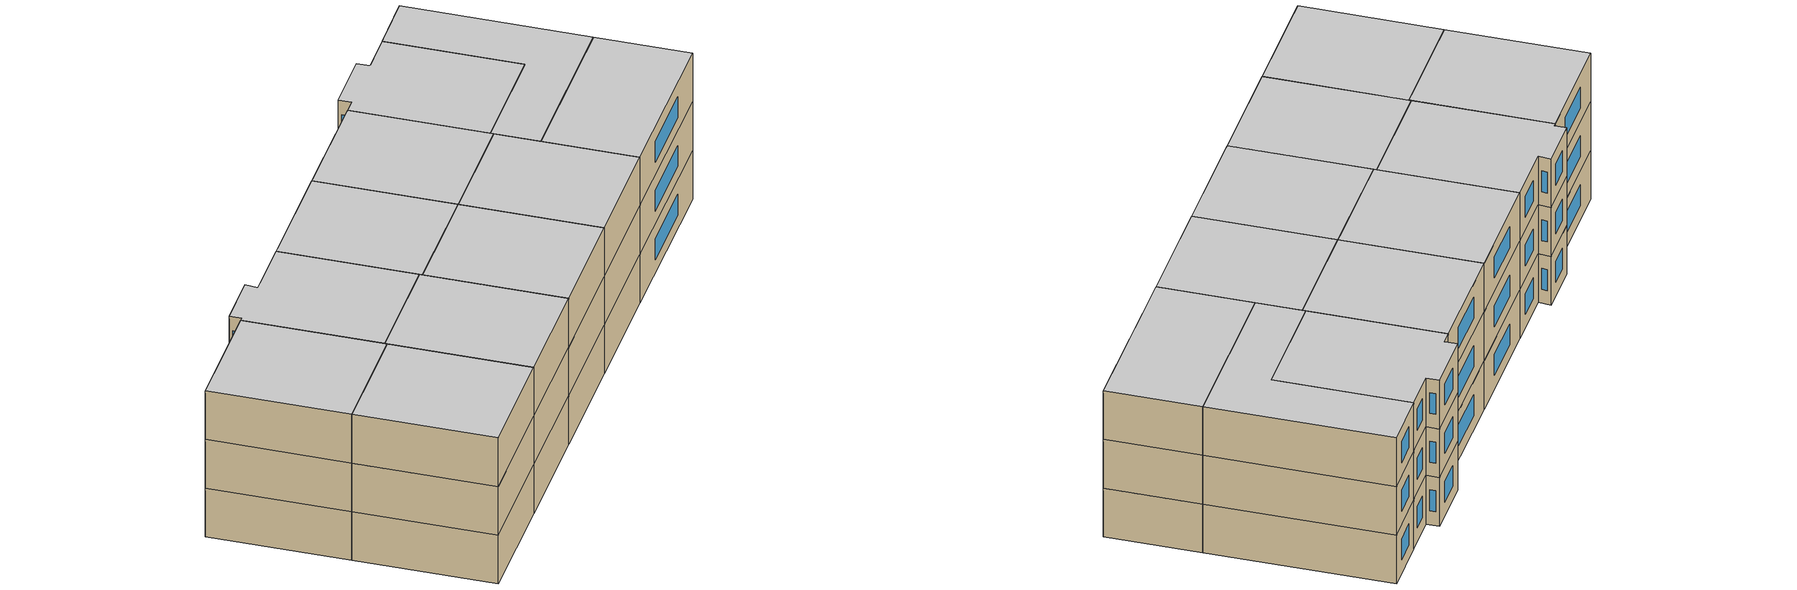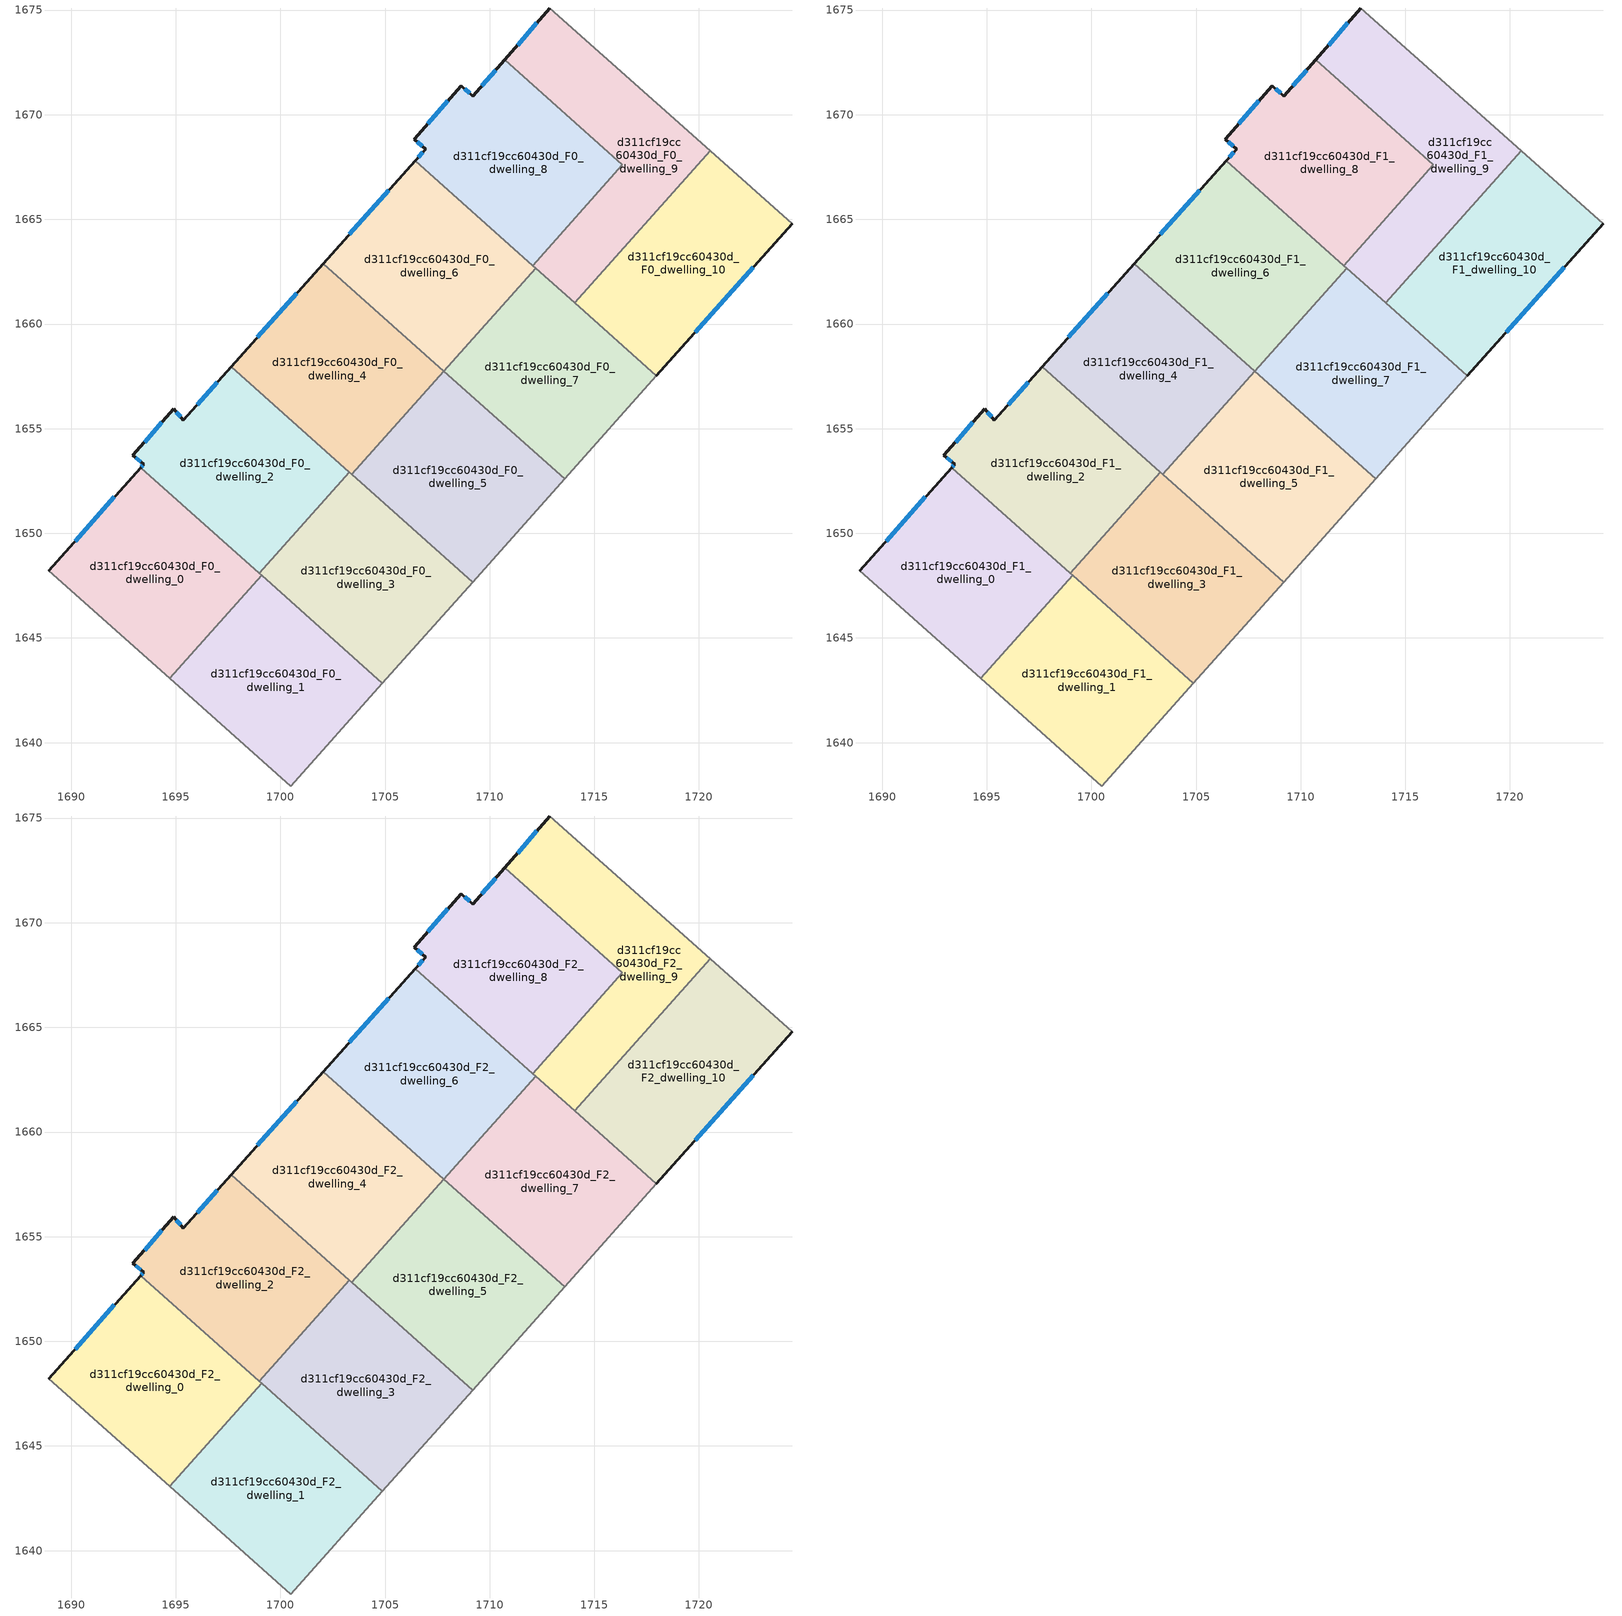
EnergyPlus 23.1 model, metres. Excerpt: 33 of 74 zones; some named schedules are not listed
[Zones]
d311cf19cc60430d_F0_dwelling_0
 floor ground (EU_floor_Construction): 1699.1,1647.99 1694.72,1643.07 1688.94,1648.22 1693.32,1653.14 z0
 wall outside (EU_wall_Construction): 1693.32,1653.14 1688.94,1648.22 z0:3
 wall to d311cf19cc60430d_F0_dwelling_1 (EU_wall_Construction): 1694.72,1643.07 1699.1,1647.99 z0:3
 wall adiabatic (EU_wall_Construction): 1688.94,1648.22 1694.72,1643.07 z0:3
 wall to d311cf19cc60430d_F0_dwelling_2 (EU_wall_Construction): 1698.99,1648.09 1693.32,1653.14 z0:3
 wall to d311cf19cc60430d_F0_dwelling_3 (EU_wall_Construction): 1699.1,1647.99 1698.99,1648.09 z0:3
 window (EU_Window_Construction): 1692.07,1651.74 1690.19,1649.62 z0.86:2.14
d311cf19cc60430d_F0_dwelling_1
 floor ground (EU_floor_Construction): 1704.88,1642.84 1700.49,1637.93 1694.72,1643.07 1699.1,1647.99 z0
 wall adiabatic (EU_wall_Construction): 1694.72,1643.07 1700.49,1637.93 1704.88,1642.84 z0:3
 wall to d311cf19cc60430d_F0_dwelling_3 (EU_wall_Construction): 1704.88,1642.84 1699.1,1647.99 z0:3
d311cf19cc60430d_F0_dwelling_10
 floor ground (EU_floor_Construction): 1724.45,1664.79 1717.97,1657.52 1714.06,1661.01 1720.54,1668.28 z0
 wall outside (EU_wall_Construction): 1717.97,1657.52 1724.45,1664.79 z0:3
 wall to d311cf19cc60430d_F0_dwelling_9 (EU_wall_Construction): 1720.54,1668.28 1714.06,1661.01 z0:3
 wall adiabatic (EU_wall_Construction): 1724.45,1664.79 1720.54,1668.28 z0:3
 wall to d311cf19cc60430d_F0_dwelling_7 (EU_wall_Construction): 1714.06,1661.01 1717.97,1657.52 z0:3
 window (EU_Window_Construction): 1719.82,1659.6 1722.6,1662.71 z0.86:2.14
d311cf19cc60430d_F0_dwelling_2
 floor ground (EU_floor_Construction): 1703.29,1652.92 1698.99,1648.09 1693.32,1653.14 1693.46,1653.3 1692.95,1653.73 1694.9,1655.94 1695.37,1655.41 1697.64,1657.96 z0
 wall outside (EU_wall_Construction): 1697.64,1657.96 1695.37,1655.41 1694.9,1655.94 1692.95,1653.73 1693.46,1653.3 1693.32,1653.14 z0:3
 wall to d311cf19cc60430d_F0_dwelling_3 (EU_wall_Construction): 1698.99,1648.09 1703.29,1652.92 z0:3
 wall to d311cf19cc60430d_F0_dwelling_4 (EU_wall_Construction): 1703.29,1652.92 1697.64,1657.96 z0:3
 window (EU_Window_Construction): 1693.1,1653.61 1693.32,1653.42 / 1694.34,1655.31 1693.51,1654.36 / 1695.23,1655.56 1695.03,1655.79 / 1696.99,1657.23 1696.02,1656.14 / 1693.42,1653.26 1693.36,1653.19 z0.86:2.14
d311cf19cc60430d_F0_dwelling_3
 floor ground (EU_floor_Construction): 1709.18,1647.67 1704.88,1642.84 1698.99,1648.09 1703.29,1652.92 z0
 wall adiabatic (EU_wall_Construction): 1704.88,1642.84 1709.18,1647.67 z0:3
 wall to d311cf19cc60430d_F0_dwelling_5 (EU_wall_Construction): 1709.18,1647.67 1703.41,1652.81 z0:3
 wall to d311cf19cc60430d_F0_dwelling_4 (EU_wall_Construction): 1703.41,1652.81 1703.29,1652.92 z0:3
d311cf19cc60430d_F0_dwelling_4
 floor ground (EU_floor_Construction): 1707.8,1657.74 1703.41,1652.81 1697.64,1657.96 1702.04,1662.88 z0
 wall outside (EU_wall_Construction): 1702.04,1662.88 1697.64,1657.96 z0:3
 wall to d311cf19cc60430d_F0_dwelling_5 (EU_wall_Construction): 1703.41,1652.81 1707.8,1657.74 z0:3
 wall to d311cf19cc60430d_F0_dwelling_6 (EU_wall_Construction): 1707.8,1657.74 1702.04,1662.88 z0:3
 window (EU_Window_Construction): 1700.78,1661.47 1698.9,1659.36 z0.86:2.14
d311cf19cc60430d_F0_dwelling_5
 floor ground (EU_floor_Construction): 1713.58,1652.6 1709.18,1647.67 1703.41,1652.81 1707.8,1657.74 z0
 wall adiabatic (EU_wall_Construction): 1709.18,1647.67 1713.58,1652.6 z0:3
 wall to d311cf19cc60430d_F0_dwelling_7 (EU_wall_Construction): 1713.58,1652.6 1707.81,1657.73 z0:3
d311cf19cc60430d_F0_dwelling_6
 floor ground (EU_floor_Construction): 1712.2,1662.66 1707.81,1657.74 1702.04,1662.88 1706.44,1667.8 z0
 wall outside (EU_wall_Construction): 1706.44,1667.8 1702.04,1662.88 z0:3
 wall to d311cf19cc60430d_F0_dwelling_7 (EU_wall_Construction): 1707.81,1657.74 1712.2,1662.66 z0:3
 wall to d311cf19cc60430d_F0_dwelling_8 (EU_wall_Construction): 1712.06,1662.79 1706.44,1667.8 z0:3
 wall to d311cf19cc60430d_F0_dwelling_9 (EU_wall_Construction): 1712.2,1662.66 1712.06,1662.79 z0:3
 window (EU_Window_Construction): 1705.18,1666.39 1703.29,1664.28 z0.86:2.14
d311cf19cc60430d_F0_dwelling_7
 floor ground (EU_floor_Construction): 1717.97,1657.52 1713.58,1652.6 1707.81,1657.74 1712.2,1662.66 z0
 wall adiabatic (EU_wall_Construction): 1713.58,1652.6 1717.97,1657.52 z0:3
 wall to d311cf19cc60430d_F0_dwelling_9 (EU_wall_Construction): 1714.06,1661.01 1712.2,1662.66 z0:3
d311cf19cc60430d_F0_dwelling_8
 floor ground (EU_floor_Construction): 1716.34,1667.6 1712.06,1662.79 1706.44,1667.8 1706.93,1668.36 1706.39,1668.84 1708.65,1671.39 1709.2,1670.89 1710.71,1672.62 z0
 wall outside (EU_wall_Construction): 1710.71,1672.62 1709.2,1670.89 1708.65,1671.39 1706.39,1668.84 1706.93,1668.36 1706.44,1667.8 z0:3
 wall to d311cf19cc60430d_F0_dwelling_9 (EU_wall_Construction): 1712.06,1662.79 1716.34,1667.6 1710.71,1672.62 z0:3
 window (EU_Window_Construction): 1709.04,1671.03 1708.81,1671.25 / 1710.28,1672.13 1709.63,1671.39 / 1706.79,1668.2 1706.58,1667.96 / 1706.55,1668.7 1706.78,1668.49 / 1708,1670.66 1707.04,1669.57 z0.86:2.14
d311cf19cc60430d_F0_dwelling_9
 floor ground (EU_floor_Construction): 1720.54,1668.28 1714.06,1661.01 1712.06,1662.79 1716.34,1667.6 1710.71,1672.62 1712.88,1675.1 z0
 wall outside (EU_wall_Construction): 1712.88,1675.1 1710.71,1672.62 z0:3
 wall adiabatic (EU_wall_Construction): 1720.54,1668.28 1712.88,1675.1 z0:3
 window (EU_Window_Construction): 1712.26,1674.39 1711.33,1673.33 z0.86:2.14
d311cf19cc60430d_F1_dwelling_0
 floor to d311cf19cc60430d_F0_dwelling_0 (EU_floor_Construction): 1699.1,1647.99 1694.72,1643.07 1688.94,1648.22 1693.32,1653.14 z3
 wall outside (EU_wall_Construction): 1693.32,1653.14 1688.94,1648.22 z3:6
 wall to d311cf19cc60430d_F1_dwelling_1 (EU_wall_Construction): 1694.72,1643.07 1699.1,1647.99 z3:6
 wall adiabatic (EU_wall_Construction): 1688.94,1648.22 1694.72,1643.07 z3:6
 wall to d311cf19cc60430d_F1_dwelling_2 (EU_wall_Construction): 1698.99,1648.09 1693.32,1653.14 z3:6
 wall to d311cf19cc60430d_F1_dwelling_3 (EU_wall_Construction): 1699.1,1647.99 1698.99,1648.09 z3:6
 window (EU_Window_Construction): 1692.07,1651.74 1690.19,1649.62 z3.86:5.14
d311cf19cc60430d_F1_dwelling_1
 floor to d311cf19cc60430d_F0_dwelling_1 (EU_floor_Construction): 1704.88,1642.84 1700.49,1637.93 1694.72,1643.07 1699.1,1647.99 z3
 wall adiabatic (EU_wall_Construction): 1694.72,1643.07 1700.49,1637.93 1704.88,1642.84 z3:6
 wall to d311cf19cc60430d_F1_dwelling_3 (EU_wall_Construction): 1704.88,1642.84 1699.1,1647.99 z3:6
d311cf19cc60430d_F1_dwelling_10
 floor to d311cf19cc60430d_F0_dwelling_10 (EU_floor_Construction): 1724.45,1664.79 1717.97,1657.52 1714.06,1661.01 1720.54,1668.28 z3
 wall outside (EU_wall_Construction): 1717.97,1657.52 1724.45,1664.79 z3:6
 wall to d311cf19cc60430d_F1_dwelling_9 (EU_wall_Construction): 1720.54,1668.28 1714.06,1661.01 z3:6
 wall adiabatic (EU_wall_Construction): 1724.45,1664.79 1720.54,1668.28 z3:6
 wall to d311cf19cc60430d_F1_dwelling_7 (EU_wall_Construction): 1714.06,1661.01 1717.97,1657.52 z3:6
 window (EU_Window_Construction): 1719.82,1659.6 1722.6,1662.71 z3.86:5.14
d311cf19cc60430d_F1_dwelling_2
 floor to d311cf19cc60430d_F0_dwelling_2 (EU_floor_Construction): 1703.29,1652.92 1698.99,1648.09 1693.32,1653.14 1693.46,1653.3 1692.95,1653.73 1694.9,1655.94 1695.37,1655.41 1697.64,1657.96 z3
 wall outside (EU_wall_Construction): 1697.64,1657.96 1695.37,1655.41 1694.9,1655.94 1692.95,1653.73 1693.46,1653.3 1693.32,1653.14 z3:6
 wall to d311cf19cc60430d_F1_dwelling_3 (EU_wall_Construction): 1698.99,1648.09 1703.29,1652.92 z3:6
 wall to d311cf19cc60430d_F1_dwelling_4 (EU_wall_Construction): 1703.29,1652.92 1697.64,1657.96 z3:6
 window (EU_Window_Construction): 1693.1,1653.61 1693.32,1653.42 / 1694.34,1655.31 1693.51,1654.36 / 1695.23,1655.56 1695.03,1655.79 / 1696.99,1657.23 1696.02,1656.14 / 1693.42,1653.26 1693.36,1653.19 z3.86:5.14
d311cf19cc60430d_F1_dwelling_3
 floor to d311cf19cc60430d_F0_dwelling_3 (EU_floor_Construction): 1709.18,1647.67 1704.88,1642.84 1698.99,1648.09 1703.29,1652.92 z3
 wall adiabatic (EU_wall_Construction): 1704.88,1642.84 1709.18,1647.67 z3:6
 wall to d311cf19cc60430d_F1_dwelling_5 (EU_wall_Construction): 1709.18,1647.67 1703.41,1652.81 z3:6
 wall to d311cf19cc60430d_F1_dwelling_4 (EU_wall_Construction): 1703.41,1652.81 1703.29,1652.92 z3:6
d311cf19cc60430d_F1_dwelling_4
 floor to d311cf19cc60430d_F0_dwelling_4 (EU_floor_Construction): 1707.8,1657.74 1703.41,1652.81 1697.64,1657.96 1702.04,1662.88 z3
 wall outside (EU_wall_Construction): 1702.04,1662.88 1697.64,1657.96 z3:6
 wall to d311cf19cc60430d_F1_dwelling_5 (EU_wall_Construction): 1703.41,1652.81 1707.8,1657.74 z3:6
 wall to d311cf19cc60430d_F1_dwelling_6 (EU_wall_Construction): 1707.8,1657.74 1702.04,1662.88 z3:6
 window (EU_Window_Construction): 1700.78,1661.47 1698.9,1659.36 z3.86:5.14
d311cf19cc60430d_F1_dwelling_5
 floor to d311cf19cc60430d_F0_dwelling_5 (EU_floor_Construction): 1713.58,1652.6 1709.18,1647.67 1703.41,1652.81 1707.8,1657.74 z3
 wall adiabatic (EU_wall_Construction): 1709.18,1647.67 1713.58,1652.6 z3:6
 wall to d311cf19cc60430d_F1_dwelling_7 (EU_wall_Construction): 1713.58,1652.6 1707.81,1657.73 z3:6
d311cf19cc60430d_F1_dwelling_6
 floor to d311cf19cc60430d_F0_dwelling_6 (EU_floor_Construction): 1712.2,1662.66 1707.81,1657.74 1702.04,1662.88 1706.44,1667.8 z3
 wall outside (EU_wall_Construction): 1706.44,1667.8 1702.04,1662.88 z3:6
 wall to d311cf19cc60430d_F1_dwelling_7 (EU_wall_Construction): 1707.81,1657.74 1712.2,1662.66 z3:6
 wall to d311cf19cc60430d_F1_dwelling_8 (EU_wall_Construction): 1712.06,1662.79 1706.44,1667.8 z3:6
 wall to d311cf19cc60430d_F1_dwelling_9 (EU_wall_Construction): 1712.2,1662.66 1712.06,1662.79 z3:6
 window (EU_Window_Construction): 1705.18,1666.39 1703.29,1664.28 z3.86:5.14
d311cf19cc60430d_F1_dwelling_7
 floor to d311cf19cc60430d_F0_dwelling_7 (EU_floor_Construction): 1717.97,1657.52 1713.58,1652.6 1707.81,1657.74 1712.2,1662.66 z3
 wall adiabatic (EU_wall_Construction): 1713.58,1652.6 1717.97,1657.52 z3:6
 wall to d311cf19cc60430d_F1_dwelling_9 (EU_wall_Construction): 1714.06,1661.01 1712.2,1662.66 z3:6
d311cf19cc60430d_F1_dwelling_8
 floor to d311cf19cc60430d_F0_dwelling_8 (EU_floor_Construction): 1716.34,1667.6 1712.06,1662.79 1706.44,1667.8 1706.93,1668.36 1706.39,1668.84 1708.65,1671.39 1709.2,1670.89 1710.71,1672.62 z3
 wall outside (EU_wall_Construction): 1710.71,1672.62 1709.2,1670.89 1708.65,1671.39 1706.39,1668.84 1706.93,1668.36 1706.44,1667.8 z3:6
 wall to d311cf19cc60430d_F1_dwelling_9 (EU_wall_Construction): 1712.06,1662.79 1716.34,1667.6 1710.71,1672.62 z3:6
 window (EU_Window_Construction): 1709.04,1671.03 1708.81,1671.25 / 1710.28,1672.13 1709.63,1671.39 / 1706.79,1668.2 1706.58,1667.96 / 1706.55,1668.7 1706.78,1668.49 / 1708,1670.66 1707.04,1669.57 z3.86:5.14
d311cf19cc60430d_F1_dwelling_9
 floor to d311cf19cc60430d_F0_dwelling_9 (EU_floor_Construction): 1720.54,1668.28 1714.06,1661.01 1712.06,1662.79 1716.34,1667.6 1710.71,1672.62 1712.88,1675.1 z3
 wall outside (EU_wall_Construction): 1712.88,1675.1 1710.71,1672.62 z3:6
 wall adiabatic (EU_wall_Construction): 1720.54,1668.28 1712.88,1675.1 z3:6
 window (EU_Window_Construction): 1712.26,1674.39 1711.33,1673.33 z3.86:5.14
d311cf19cc60430d_F2_dwelling_0
 floor to d311cf19cc60430d_F1_dwelling_0 (EU_floor_Construction): 1699.1,1647.99 1694.72,1643.07 1688.94,1648.22 1693.32,1653.14 z6
 wall outside (EU_wall_Construction): 1693.32,1653.14 1688.94,1648.22 z6:9
 wall to d311cf19cc60430d_F2_dwelling_1 (EU_wall_Construction): 1694.72,1643.07 1699.1,1647.99 z6:9
 wall adiabatic (EU_wall_Construction): 1688.94,1648.22 1694.72,1643.07 z6:9
 wall to d311cf19cc60430d_F2_dwelling_2 (EU_wall_Construction): 1698.99,1648.09 1693.32,1653.14 z6:9
 wall to d311cf19cc60430d_F2_dwelling_3 (EU_wall_Construction): 1699.1,1647.99 1698.99,1648.09 z6:9
 window (EU_Window_Construction): 1692.07,1651.74 1690.19,1649.62 z6.86:8.14
 ceiling to d311cf19cc60430d_F3_dwelling_0 (EU_floor_Construction): 1694.72,1643.07 1699.1,1647.99 1693.32,1653.14 1688.94,1648.22 z9
d311cf19cc60430d_F2_dwelling_1
 floor to d311cf19cc60430d_F1_dwelling_1 (EU_floor_Construction): 1704.88,1642.84 1700.49,1637.93 1694.72,1643.07 1699.1,1647.99 z6
 wall adiabatic (EU_wall_Construction): 1694.72,1643.07 1700.49,1637.93 1704.88,1642.84 z6:9
 wall to d311cf19cc60430d_F2_dwelling_3 (EU_wall_Construction): 1704.88,1642.84 1699.1,1647.99 z6:9
 ceiling to d311cf19cc60430d_F3_dwelling_1 (EU_floor_Construction): 1700.49,1637.93 1704.88,1642.84 1699.1,1647.99 1694.72,1643.07 z9
d311cf19cc60430d_F2_dwelling_10
 floor to d311cf19cc60430d_F1_dwelling_10 (EU_floor_Construction): 1724.45,1664.79 1717.97,1657.52 1714.06,1661.01 1720.54,1668.28 z6
 wall outside (EU_wall_Construction): 1717.97,1657.52 1724.45,1664.79 z6:9
 wall to d311cf19cc60430d_F2_dwelling_9 (EU_wall_Construction): 1720.54,1668.28 1714.06,1661.01 z6:9
 wall adiabatic (EU_wall_Construction): 1724.45,1664.79 1720.54,1668.28 z6:9
 wall to d311cf19cc60430d_F2_dwelling_7 (EU_wall_Construction): 1714.06,1661.01 1717.97,1657.52 z6:9
 window (EU_Window_Construction): 1719.82,1659.6 1722.6,1662.71 z6.86:8.14
 ceiling to d311cf19cc60430d_F3_dwelling_10 (EU_floor_Construction): 1717.97,1657.52 1724.45,1664.79 1720.54,1668.28 1714.06,1661.01 z9
d311cf19cc60430d_F2_dwelling_2
 floor to d311cf19cc60430d_F1_dwelling_2 (EU_floor_Construction): 1703.29,1652.92 1698.99,1648.09 1693.32,1653.14 1693.46,1653.3 1692.95,1653.73 1694.9,1655.94 1695.37,1655.41 1697.64,1657.96 z6
 wall outside (EU_wall_Construction): 1697.64,1657.96 1695.37,1655.41 1694.9,1655.94 1692.95,1653.73 1693.46,1653.3 1693.32,1653.14 z6:9
 wall to d311cf19cc60430d_F2_dwelling_3 (EU_wall_Construction): 1698.99,1648.09 1703.29,1652.92 z6:9
 wall to d311cf19cc60430d_F2_dwelling_4 (EU_wall_Construction): 1703.29,1652.92 1697.64,1657.96 z6:9
 window (EU_Window_Construction): 1693.1,1653.61 1693.32,1653.42 / 1694.34,1655.31 1693.51,1654.36 / 1695.23,1655.56 1695.03,1655.79 / 1696.99,1657.23 1696.02,1656.14 / 1693.42,1653.26 1693.36,1653.19 z6.86:8.14
 ceiling to d311cf19cc60430d_F3_dwelling_2 (EU_floor_Construction): 1698.99,1648.09 1703.29,1652.92 1697.64,1657.96 1695.37,1655.41 1694.9,1655.94 1692.95,1653.73 1693.46,1653.3 1693.32,1653.14 z9
d311cf19cc60430d_F2_dwelling_3
 floor to d311cf19cc60430d_F1_dwelling_3 (EU_floor_Construction): 1709.18,1647.67 1704.88,1642.84 1698.99,1648.09 1703.29,1652.92 z6
 wall adiabatic (EU_wall_Construction): 1704.88,1642.84 1709.18,1647.67 z6:9
 wall to d311cf19cc60430d_F2_dwelling_5 (EU_wall_Construction): 1709.18,1647.67 1703.41,1652.81 z6:9
 wall to d311cf19cc60430d_F2_dwelling_4 (EU_wall_Construction): 1703.41,1652.81 1703.29,1652.92 z6:9
 ceiling to d311cf19cc60430d_F3_dwelling_3 (EU_floor_Construction): 1704.88,1642.84 1709.18,1647.67 1703.29,1652.92 1698.99,1648.09 z9
d311cf19cc60430d_F2_dwelling_4
 floor to d311cf19cc60430d_F1_dwelling_4 (EU_floor_Construction): 1707.8,1657.74 1703.41,1652.81 1697.64,1657.96 1702.04,1662.88 z6
 wall outside (EU_wall_Construction): 1702.04,1662.88 1697.64,1657.96 z6:9
 wall to d311cf19cc60430d_F2_dwelling_5 (EU_wall_Construction): 1703.41,1652.81 1707.8,1657.74 z6:9
 wall to d311cf19cc60430d_F2_dwelling_6 (EU_wall_Construction): 1707.8,1657.74 1702.04,1662.88 z6:9
 window (EU_Window_Construction): 1700.78,1661.47 1698.9,1659.36 z6.86:8.14
 ceiling to d311cf19cc60430d_F3_dwelling_4 (EU_floor_Construction): 1703.41,1652.81 1707.8,1657.74 1702.04,1662.88 1697.64,1657.96 z9
d311cf19cc60430d_F2_dwelling_5
 floor to d311cf19cc60430d_F1_dwelling_5 (EU_floor_Construction): 1713.58,1652.6 1709.18,1647.67 1703.41,1652.81 1707.8,1657.74 z6
 wall adiabatic (EU_wall_Construction): 1709.18,1647.67 1713.58,1652.6 z6:9
 wall to d311cf19cc60430d_F2_dwelling_7 (EU_wall_Construction): 1713.58,1652.6 1707.81,1657.73 z6:9
 ceiling to d311cf19cc60430d_F3_dwelling_5 (EU_floor_Construction): 1709.18,1647.67 1713.58,1652.6 1707.8,1657.74 1703.41,1652.81 z9
d311cf19cc60430d_F2_dwelling_6
 floor to d311cf19cc60430d_F1_dwelling_6 (EU_floor_Construction): 1712.2,1662.66 1707.81,1657.74 1702.04,1662.88 1706.44,1667.8 z6
 wall outside (EU_wall_Construction): 1706.44,1667.8 1702.04,1662.88 z6:9
 wall to d311cf19cc60430d_F2_dwelling_7 (EU_wall_Construction): 1707.81,1657.74 1712.2,1662.66 z6:9
 wall to d311cf19cc60430d_F2_dwelling_8 (EU_wall_Construction): 1712.06,1662.79 1706.44,1667.8 z6:9
 wall to d311cf19cc60430d_F2_dwelling_9 (EU_wall_Construction): 1712.2,1662.66 1712.06,1662.79 z6:9
 window (EU_Window_Construction): 1705.18,1666.39 1703.29,1664.28 z6.86:8.14
 ceiling to d311cf19cc60430d_F3_dwelling_6 (EU_floor_Construction): 1707.81,1657.74 1712.2,1662.66 1706.44,1667.8 1702.04,1662.88 z9
d311cf19cc60430d_F2_dwelling_7
 floor to d311cf19cc60430d_F1_dwelling_7 (EU_floor_Construction): 1717.97,1657.52 1713.58,1652.6 1707.81,1657.74 1712.2,1662.66 z6
 wall adiabatic (EU_wall_Construction): 1713.58,1652.6 1717.97,1657.52 z6:9
 wall to d311cf19cc60430d_F2_dwelling_9 (EU_wall_Construction): 1714.06,1661.01 1712.2,1662.66 z6:9
 ceiling to d311cf19cc60430d_F3_dwelling_7 (EU_floor_Construction): 1713.58,1652.6 1717.97,1657.52 1712.2,1662.66 1707.81,1657.74 z9
d311cf19cc60430d_F2_dwelling_8
 floor to d311cf19cc60430d_F1_dwelling_8 (EU_floor_Construction): 1716.34,1667.6 1712.06,1662.79 1706.44,1667.8 1706.93,1668.36 1706.39,1668.84 1708.65,1671.39 1709.2,1670.89 1710.71,1672.62 z6
 wall outside (EU_wall_Construction): 1710.71,1672.62 1709.2,1670.89 1708.65,1671.39 1706.39,1668.84 1706.93,1668.36 1706.44,1667.8 z6:9
 wall to d311cf19cc60430d_F2_dwelling_9 (EU_wall_Construction): 1712.06,1662.79 1716.34,1667.6 1710.71,1672.62 z6:9
 window (EU_Window_Construction): 1709.04,1671.03 1708.81,1671.25 / 1710.28,1672.13 1709.63,1671.39 / 1706.79,1668.2 1706.58,1667.96 / 1706.55,1668.7 1706.78,1668.49 / 1708,1670.66 1707.04,1669.57 z6.86:8.14
 ceiling to d311cf19cc60430d_F3_dwelling_8 (EU_floor_Construction): 1712.06,1662.79 1716.34,1667.6 1710.71,1672.62 1709.2,1670.89 1708.65,1671.39 1706.39,1668.84 1706.93,1668.36 1706.44,1667.8 z9
d311cf19cc60430d_F2_dwelling_9
 floor to d311cf19cc60430d_F1_dwelling_9 (EU_floor_Construction): 1720.54,1668.28 1714.06,1661.01 1712.06,1662.79 1716.34,1667.6 1710.71,1672.62 1712.88,1675.1 z6
 wall outside (EU_wall_Construction): 1712.88,1675.1 1710.71,1672.62 z6:9
 wall adiabatic (EU_wall_Construction): 1720.54,1668.28 1712.88,1675.1 z6:9
 window (EU_Window_Construction): 1712.26,1674.39 1711.33,1673.33 z6.86:8.14
 ceiling to d311cf19cc60430d_F3_dwelling_9 (EU_floor_Construction): 1714.06,1661.01 1720.54,1668.28 1712.88,1675.1 1710.71,1672.62 1716.34,1667.6 1712.06,1662.79 z9
[Building]
EU S2 Campaign: North Axis=0; Terrain=City; Solar Distribution=FullExterior
[Site:Location]
Helsinki-Vantaa.AP: Latitude=60.317; Longitude=24.963; Time Zone=2; Elevation=54.6
[SizingPeriod:WeatherFileDays]
AnnualSizingPeriod: Begin Month=1; Begin Day of Month=1; End Month=12; End Day of Month=31; Day of Week for Start Day=Monday; Use Weather File Daylight Saving Period=No; Use Weather File Rain and Snow Indicators=No
[MATERIAL]
EU_InternalMass_Material: Roughness=MediumRough; Thickness=0.1; Conductivity=1; Density=1800; Specific Heat=900; Thermal Absorptance=0.9; Solar Absorptance=0.7; Visible Absorptance=0.7
[MATERIAL:NOMASS] Roughness=MediumRough; Thermal Absorptance=0.9; Solar Absorptance=0.7; Visible Absorptance=0.7
Name | Thermal Resistance
EU_wall_NoMass | 1.10183
EU_floor_NoMass | 1.70606
[WINDOWMATERIAL:SIMPLEGLAZINGSYSTEM]
EU_Window_SimpleGlazing: UFactor=3.11035; Solar Heat Gain Coefficient=0.8; Visible Transmittance=0.8
[CONSTRUCTION]
EU_wall_Construction: EU_wall_NoMass
EU_floor_Construction: EU_floor_NoMass
EU_Window_Construction: EU_Window_SimpleGlazing
EU_InternalMass_Construction: EU_InternalMass_Material
[ZONE] Type=1; Multiplier=1; Ceiling Height=autocalculate; Floor Area=autocalculate; Part of Total Floor Area=Yes
Name | Volume
d311cf19cc60430d_F0_dwelling_0; d311cf19cc60430d_F1_dwelling_0; d311cf19cc60430d_F2_dwelling_0 | 153.001
d311cf19cc60430d_F0_dwelling_1; d311cf19cc60430d_F1_dwelling_1; d311cf19cc60430d_F2_dwelling_1 | 152.99
d311cf19cc60430d_F0_dwelling_10; d311cf19cc60430d_F1_dwelling_10; d311cf19cc60430d_F2_dwelling_10 | 152.991
d311cf19cc60430d_F0_dwelling_2; d311cf19cc60430d_F1_dwelling_2; d311cf19cc60430d_F2_dwelling_2 | 152.98
d311cf19cc60430d_F0_dwelling_3; d311cf19cc60430d_F1_dwelling_3; d311cf19cc60430d_F2_dwelling_3 | 152.971
d311cf19cc60430d_F0_dwelling_4; d311cf19cc60430d_F1_dwelling_4; d311cf19cc60430d_F2_dwelling_4 | 153.005
d311cf19cc60430d_F0_dwelling_5; d311cf19cc60430d_F1_dwelling_5; d311cf19cc60430d_F2_dwelling_5 | 153.008
d311cf19cc60430d_F0_dwelling_6; d311cf19cc60430d_F1_dwelling_6; d311cf19cc60430d_F2_dwelling_6 | 152.996
d311cf19cc60430d_F0_dwelling_7; d311cf19cc60430d_F1_dwelling_7; d311cf19cc60430d_F2_dwelling_7 | 152.987
d311cf19cc60430d_F0_dwelling_8; d311cf19cc60430d_F1_dwelling_8; d311cf19cc60430d_F2_dwelling_8 | 152.992
d311cf19cc60430d_F0_dwelling_9; d311cf19cc60430d_F1_dwelling_9; d311cf19cc60430d_F2_dwelling_9 | 152.982
[INTERNALMASS] Construction=EU_InternalMass_Construction
Name | Zone or ZoneList | Surface Area
d311cf19cc60430d_F0_dwelling_0_EU_InternalMass | d311cf19cc60430d_F0_dwelling_0 | 51.0012
d311cf19cc60430d_F0_dwelling_1_EU_InternalMass | d311cf19cc60430d_F0_dwelling_1 | 50.9967
d311cf19cc60430d_F0_dwelling_2_EU_InternalMass | d311cf19cc60430d_F0_dwelling_2 | 50.9937
d311cf19cc60430d_F0_dwelling_3_EU_InternalMass | d311cf19cc60430d_F0_dwelling_3 | 50.9896
d311cf19cc60430d_F0_dwelling_4_EU_InternalMass | d311cf19cc60430d_F0_dwelling_4 | 51.0008
d311cf19cc60430d_F0_dwelling_5_EU_InternalMass | d311cf19cc60430d_F0_dwelling_5 | 51.0018
d311cf19cc60430d_F0_dwelling_6_EU_InternalMass | d311cf19cc60430d_F0_dwelling_6 | 50.9993
d311cf19cc60430d_F0_dwelling_7_EU_InternalMass | d311cf19cc60430d_F0_dwelling_7 | 50.9965
d311cf19cc60430d_F0_dwelling_8_EU_InternalMass | d311cf19cc60430d_F0_dwelling_8 | 50.9973
d311cf19cc60430d_F0_dwelling_9_EU_InternalMass | d311cf19cc60430d_F0_dwelling_9 | 50.9942
d311cf19cc60430d_F0_dwelling_10_EU_InternalMass | d311cf19cc60430d_F0_dwelling_10 | 50.9976
d311cf19cc60430d_F1_dwelling_0_EU_InternalMass | d311cf19cc60430d_F1_dwelling_0 | 51.0012
d311cf19cc60430d_F1_dwelling_1_EU_InternalMass | d311cf19cc60430d_F1_dwelling_1 | 50.9967
d311cf19cc60430d_F1_dwelling_2_EU_InternalMass | d311cf19cc60430d_F1_dwelling_2 | 50.9937
d311cf19cc60430d_F1_dwelling_3_EU_InternalMass | d311cf19cc60430d_F1_dwelling_3 | 50.9896
d311cf19cc60430d_F1_dwelling_4_EU_InternalMass | d311cf19cc60430d_F1_dwelling_4 | 51.0008
d311cf19cc60430d_F1_dwelling_5_EU_InternalMass | d311cf19cc60430d_F1_dwelling_5 | 51.0018
d311cf19cc60430d_F1_dwelling_6_EU_InternalMass | d311cf19cc60430d_F1_dwelling_6 | 50.9993
d311cf19cc60430d_F1_dwelling_7_EU_InternalMass | d311cf19cc60430d_F1_dwelling_7 | 50.9965
d311cf19cc60430d_F1_dwelling_8_EU_InternalMass | d311cf19cc60430d_F1_dwelling_8 | 50.9973
d311cf19cc60430d_F1_dwelling_9_EU_InternalMass | d311cf19cc60430d_F1_dwelling_9 | 50.9942
d311cf19cc60430d_F1_dwelling_10_EU_InternalMass | d311cf19cc60430d_F1_dwelling_10 | 50.9976
d311cf19cc60430d_F2_dwelling_0_EU_InternalMass | d311cf19cc60430d_F2_dwelling_0 | 51.0012
d311cf19cc60430d_F2_dwelling_1_EU_InternalMass | d311cf19cc60430d_F2_dwelling_1 | 50.9967
d311cf19cc60430d_F2_dwelling_2_EU_InternalMass | d311cf19cc60430d_F2_dwelling_2 | 50.9937
d311cf19cc60430d_F2_dwelling_3_EU_InternalMass | d311cf19cc60430d_F2_dwelling_3 | 50.9896
d311cf19cc60430d_F2_dwelling_4_EU_InternalMass | d311cf19cc60430d_F2_dwelling_4 | 51.0008
d311cf19cc60430d_F2_dwelling_5_EU_InternalMass | d311cf19cc60430d_F2_dwelling_5 | 51.0018
d311cf19cc60430d_F2_dwelling_6_EU_InternalMass | d311cf19cc60430d_F2_dwelling_6 | 50.9993
d311cf19cc60430d_F2_dwelling_7_EU_InternalMass | d311cf19cc60430d_F2_dwelling_7 | 50.9965
d311cf19cc60430d_F2_dwelling_8_EU_InternalMass | d311cf19cc60430d_F2_dwelling_8 | 50.9973
d311cf19cc60430d_F2_dwelling_9_EU_InternalMass | d311cf19cc60430d_F2_dwelling_9 | 50.9942
d311cf19cc60430d_F2_dwelling_10_EU_InternalMass | d311cf19cc60430d_F2_dwelling_10 | 50.9976
[OTHEREQUIPMENT] Fuel Type=Electricity; Design Level Calculation Method=Watts/Area; Power per Zone Floor Area=1; Fraction Latent=0; Fraction Radiant=0; Fraction Lost=0; Carbon Dioxide Generation Rate=0; EndUse Subcategory=EU_Step8_InternalGains
Name | Zone or ZoneList or Space or SpaceList | Schedule
EU_Step8_InternalGain_d311cf19cc60430d_F0_dwelling_0_f000 | d311cf19cc60430d_F0_dwelling_0 | EU_Step8_GainSchedule_d311cf19cc60430d_F0_dwelling_0_f000
EU_Step8_InternalGain_d311cf19cc60430d_F0_dwelling_1_f000 | d311cf19cc60430d_F0_dwelling_1 | EU_Step8_GainSchedule_d311cf19cc60430d_F0_dwelling_1_f000
EU_Step8_InternalGain_d311cf19cc60430d_F0_dwelling_2_f000 | d311cf19cc60430d_F0_dwelling_2 | EU_Step8_GainSchedule_d311cf19cc60430d_F0_dwelling_2_f000
EU_Step8_InternalGain_d311cf19cc60430d_F0_dwelling_3_f000 | d311cf19cc60430d_F0_dwelling_3 | EU_Step8_GainSchedule_d311cf19cc60430d_F0_dwelling_3_f000
EU_Step8_InternalGain_d311cf19cc60430d_F0_dwelling_4_f000 | d311cf19cc60430d_F0_dwelling_4 | EU_Step8_GainSchedule_d311cf19cc60430d_F0_dwelling_4_f000
EU_Step8_InternalGain_d311cf19cc60430d_F0_dwelling_5_f000 | d311cf19cc60430d_F0_dwelling_5 | EU_Step8_GainSchedule_d311cf19cc60430d_F0_dwelling_5_f000
EU_Step8_InternalGain_d311cf19cc60430d_F0_dwelling_6_f000 | d311cf19cc60430d_F0_dwelling_6 | EU_Step8_GainSchedule_d311cf19cc60430d_F0_dwelling_6_f000
EU_Step8_InternalGain_d311cf19cc60430d_F0_dwelling_7_f000 | d311cf19cc60430d_F0_dwelling_7 | EU_Step8_GainSchedule_d311cf19cc60430d_F0_dwelling_7_f000
EU_Step8_InternalGain_d311cf19cc60430d_F0_dwelling_8_f000 | d311cf19cc60430d_F0_dwelling_8 | EU_Step8_GainSchedule_d311cf19cc60430d_F0_dwelling_8_f000
EU_Step8_InternalGain_d311cf19cc60430d_F0_dwelling_9_f000 | d311cf19cc60430d_F0_dwelling_9 | EU_Step8_GainSchedule_d311cf19cc60430d_F0_dwelling_9_f000
EU_Step8_InternalGain_d311cf19cc60430d_F0_dwelling_10_f000 | d311cf19cc60430d_F0_dwelling_10 | EU_Step8_GainSchedule_d311cf19cc60430d_F0_dwelling_10_f000
EU_Step8_InternalGain_d311cf19cc60430d_F1_dwelling_0_f000 | d311cf19cc60430d_F1_dwelling_0 | EU_Step8_GainSchedule_d311cf19cc60430d_F1_dwelling_0_f000
EU_Step8_InternalGain_d311cf19cc60430d_F1_dwelling_1_f000 | d311cf19cc60430d_F1_dwelling_1 | EU_Step8_GainSchedule_d311cf19cc60430d_F1_dwelling_1_f000
EU_Step8_InternalGain_d311cf19cc60430d_F1_dwelling_2_f000 | d311cf19cc60430d_F1_dwelling_2 | EU_Step8_GainSchedule_d311cf19cc60430d_F1_dwelling_2_f000
EU_Step8_InternalGain_d311cf19cc60430d_F1_dwelling_3_f000 | d311cf19cc60430d_F1_dwelling_3 | EU_Step8_GainSchedule_d311cf19cc60430d_F1_dwelling_3_f000
EU_Step8_InternalGain_d311cf19cc60430d_F1_dwelling_4_f000 | d311cf19cc60430d_F1_dwelling_4 | EU_Step8_GainSchedule_d311cf19cc60430d_F1_dwelling_4_f000
EU_Step8_InternalGain_d311cf19cc60430d_F1_dwelling_5_f000 | d311cf19cc60430d_F1_dwelling_5 | EU_Step8_GainSchedule_d311cf19cc60430d_F1_dwelling_5_f000
EU_Step8_InternalGain_d311cf19cc60430d_F1_dwelling_6_f000 | d311cf19cc60430d_F1_dwelling_6 | EU_Step8_GainSchedule_d311cf19cc60430d_F1_dwelling_6_f000
EU_Step8_InternalGain_d311cf19cc60430d_F1_dwelling_7_f000 | d311cf19cc60430d_F1_dwelling_7 | EU_Step8_GainSchedule_d311cf19cc60430d_F1_dwelling_7_f000
EU_Step8_InternalGain_d311cf19cc60430d_F1_dwelling_8_f000 | d311cf19cc60430d_F1_dwelling_8 | EU_Step8_GainSchedule_d311cf19cc60430d_F1_dwelling_8_f000
EU_Step8_InternalGain_d311cf19cc60430d_F1_dwelling_9_f000 | d311cf19cc60430d_F1_dwelling_9 | EU_Step8_GainSchedule_d311cf19cc60430d_F1_dwelling_9_f000
EU_Step8_InternalGain_d311cf19cc60430d_F1_dwelling_10_f000 | d311cf19cc60430d_F1_dwelling_10 | EU_Step8_GainSchedule_d311cf19cc60430d_F1_dwelling_10_f000
EU_Step8_InternalGain_d311cf19cc60430d_F2_dwelling_0_f000 | d311cf19cc60430d_F2_dwelling_0 | EU_Step8_GainSchedule_d311cf19cc60430d_F2_dwelling_0_f000
EU_Step8_InternalGain_d311cf19cc60430d_F2_dwelling_1_f000 | d311cf19cc60430d_F2_dwelling_1 | EU_Step8_GainSchedule_d311cf19cc60430d_F2_dwelling_1_f000
EU_Step8_InternalGain_d311cf19cc60430d_F2_dwelling_2_f000 | d311cf19cc60430d_F2_dwelling_2 | EU_Step8_GainSchedule_d311cf19cc60430d_F2_dwelling_2_f000
EU_Step8_InternalGain_d311cf19cc60430d_F2_dwelling_3_f000 | d311cf19cc60430d_F2_dwelling_3 | EU_Step8_GainSchedule_d311cf19cc60430d_F2_dwelling_3_f000
EU_Step8_InternalGain_d311cf19cc60430d_F2_dwelling_4_f000 | d311cf19cc60430d_F2_dwelling_4 | EU_Step8_GainSchedule_d311cf19cc60430d_F2_dwelling_4_f000
EU_Step8_InternalGain_d311cf19cc60430d_F2_dwelling_5_f000 | d311cf19cc60430d_F2_dwelling_5 | EU_Step8_GainSchedule_d311cf19cc60430d_F2_dwelling_5_f000
EU_Step8_InternalGain_d311cf19cc60430d_F2_dwelling_6_f000 | d311cf19cc60430d_F2_dwelling_6 | EU_Step8_GainSchedule_d311cf19cc60430d_F2_dwelling_6_f000
EU_Step8_InternalGain_d311cf19cc60430d_F2_dwelling_7_f000 | d311cf19cc60430d_F2_dwelling_7 | EU_Step8_GainSchedule_d311cf19cc60430d_F2_dwelling_7_f000
EU_Step8_InternalGain_d311cf19cc60430d_F2_dwelling_8_f000 | d311cf19cc60430d_F2_dwelling_8 | EU_Step8_GainSchedule_d311cf19cc60430d_F2_dwelling_8_f000
EU_Step8_InternalGain_d311cf19cc60430d_F2_dwelling_9_f000 | d311cf19cc60430d_F2_dwelling_9 | EU_Step8_GainSchedule_d311cf19cc60430d_F2_dwelling_9_f000
EU_Step8_InternalGain_d311cf19cc60430d_F2_dwelling_10_f000 | d311cf19cc60430d_F2_dwelling_10 | EU_Step8_GainSchedule_d311cf19cc60430d_F2_dwelling_10_f000
[ZONEVENTILATION:DESIGNFLOWRATE] Schedule=EU_AlwaysOn; Design Flow Rate Calculation Method=AirChanges/Hour; Air Changes per Hour=0.756316; Ventilation Type=Natural; Fan Pressure Rise=0; Fan Total Efficiency=1; Constant Term Coefficient=1; Temperature Term Coefficient=0; Velocity Term Coefficient=0; Velocity Squared Term Coefficient=0; Minimum Indoor Temperature=-100; Maximum Indoor Temperature=100; Delta Temperature=-100; Minimum Outdoor Temperature=-100; Maximum Outdoor Temperature=100; Maximum Wind Speed=40
Name | Zone or ZoneList or Space or SpaceList
EU_ConstantAir_d311cf19cc60430d_F0_dwelling_0 | d311cf19cc60430d_F0_dwelling_0
EU_ConstantAir_d311cf19cc60430d_F0_dwelling_1 | d311cf19cc60430d_F0_dwelling_1
EU_ConstantAir_d311cf19cc60430d_F0_dwelling_2 | d311cf19cc60430d_F0_dwelling_2
EU_ConstantAir_d311cf19cc60430d_F0_dwelling_3 | d311cf19cc60430d_F0_dwelling_3
EU_ConstantAir_d311cf19cc60430d_F0_dwelling_4 | d311cf19cc60430d_F0_dwelling_4
EU_ConstantAir_d311cf19cc60430d_F0_dwelling_5 | d311cf19cc60430d_F0_dwelling_5
EU_ConstantAir_d311cf19cc60430d_F0_dwelling_6 | d311cf19cc60430d_F0_dwelling_6
EU_ConstantAir_d311cf19cc60430d_F0_dwelling_7 | d311cf19cc60430d_F0_dwelling_7
EU_ConstantAir_d311cf19cc60430d_F0_dwelling_8 | d311cf19cc60430d_F0_dwelling_8
EU_ConstantAir_d311cf19cc60430d_F0_dwelling_9 | d311cf19cc60430d_F0_dwelling_9
EU_ConstantAir_d311cf19cc60430d_F0_dwelling_10 | d311cf19cc60430d_F0_dwelling_10
EU_ConstantAir_d311cf19cc60430d_F1_dwelling_0 | d311cf19cc60430d_F1_dwelling_0
EU_ConstantAir_d311cf19cc60430d_F1_dwelling_1 | d311cf19cc60430d_F1_dwelling_1
EU_ConstantAir_d311cf19cc60430d_F1_dwelling_2 | d311cf19cc60430d_F1_dwelling_2
EU_ConstantAir_d311cf19cc60430d_F1_dwelling_3 | d311cf19cc60430d_F1_dwelling_3
EU_ConstantAir_d311cf19cc60430d_F1_dwelling_4 | d311cf19cc60430d_F1_dwelling_4
EU_ConstantAir_d311cf19cc60430d_F1_dwelling_5 | d311cf19cc60430d_F1_dwelling_5
EU_ConstantAir_d311cf19cc60430d_F1_dwelling_6 | d311cf19cc60430d_F1_dwelling_6
EU_ConstantAir_d311cf19cc60430d_F1_dwelling_7 | d311cf19cc60430d_F1_dwelling_7
EU_ConstantAir_d311cf19cc60430d_F1_dwelling_8 | d311cf19cc60430d_F1_dwelling_8
EU_ConstantAir_d311cf19cc60430d_F1_dwelling_9 | d311cf19cc60430d_F1_dwelling_9
EU_ConstantAir_d311cf19cc60430d_F1_dwelling_10 | d311cf19cc60430d_F1_dwelling_10
EU_ConstantAir_d311cf19cc60430d_F2_dwelling_0 | d311cf19cc60430d_F2_dwelling_0
EU_ConstantAir_d311cf19cc60430d_F2_dwelling_1 | d311cf19cc60430d_F2_dwelling_1
EU_ConstantAir_d311cf19cc60430d_F2_dwelling_2 | d311cf19cc60430d_F2_dwelling_2
EU_ConstantAir_d311cf19cc60430d_F2_dwelling_3 | d311cf19cc60430d_F2_dwelling_3
EU_ConstantAir_d311cf19cc60430d_F2_dwelling_4 | d311cf19cc60430d_F2_dwelling_4
EU_ConstantAir_d311cf19cc60430d_F2_dwelling_5 | d311cf19cc60430d_F2_dwelling_5
EU_ConstantAir_d311cf19cc60430d_F2_dwelling_6 | d311cf19cc60430d_F2_dwelling_6
EU_ConstantAir_d311cf19cc60430d_F2_dwelling_7 | d311cf19cc60430d_F2_dwelling_7
EU_ConstantAir_d311cf19cc60430d_F2_dwelling_8 | d311cf19cc60430d_F2_dwelling_8
EU_ConstantAir_d311cf19cc60430d_F2_dwelling_9 | d311cf19cc60430d_F2_dwelling_9
EU_ConstantAir_d311cf19cc60430d_F2_dwelling_10 | d311cf19cc60430d_F2_dwelling_10
[HVACTEMPLATE:ZONE:IDEALLOADSAIRSYSTEM] System Availability Schedule=EU_AlwaysOn; Maximum Heating Supply Air Temperature=50; Minimum Cooling Supply Air Temperature=13; Maximum Heating Supply Air Humidity Ratio=0.0156; Minimum Cooling Supply Air Humidity Ratio=0.0077; Heating Limit=NoLimit; Cooling Limit=NoLimit; Heating Availability Schedule=EU_AlwaysOn; Cooling Availability Schedule=EU_CoolingOff; Dehumidification Control Type=ConstantSensibleHeatRatio; Cooling Sensible Heat Ratio=0.7; Dehumidification Setpoint=60; Humidification Control Type=None; Humidification Setpoint=30; Outdoor Air Method=None; Outdoor Air Flow Rate per Person=0.00944; Outdoor Air Flow Rate per Zone Floor Area=0; Outdoor Air Flow Rate per Zone=0; Demand Controlled Ventilation Type=None; Outdoor Air Economizer Type=NoEconomizer; Heat Recovery Type=None; Sensible Heat Recovery Effectiveness=0.7; Latent Heat Recovery Effectiveness=0.65
Name | Template Thermostat
d311cf19cc60430d_F0_dwelling_0 | EU_HeatOnly_d311cf19cc60430d_F0_dwelling_0
d311cf19cc60430d_F0_dwelling_1 | EU_HeatOnly_d311cf19cc60430d_F0_dwelling_1
d311cf19cc60430d_F0_dwelling_2 | EU_HeatOnly_d311cf19cc60430d_F0_dwelling_2
d311cf19cc60430d_F0_dwelling_3 | EU_HeatOnly_d311cf19cc60430d_F0_dwelling_3
d311cf19cc60430d_F0_dwelling_4 | EU_HeatOnly_d311cf19cc60430d_F0_dwelling_4
d311cf19cc60430d_F0_dwelling_5 | EU_HeatOnly_d311cf19cc60430d_F0_dwelling_5
d311cf19cc60430d_F0_dwelling_6 | EU_HeatOnly_d311cf19cc60430d_F0_dwelling_6
d311cf19cc60430d_F0_dwelling_7 | EU_HeatOnly_d311cf19cc60430d_F0_dwelling_7
d311cf19cc60430d_F0_dwelling_8 | EU_HeatOnly_d311cf19cc60430d_F0_dwelling_8
d311cf19cc60430d_F0_dwelling_9 | EU_HeatOnly_d311cf19cc60430d_F0_dwelling_9
d311cf19cc60430d_F0_dwelling_10 | EU_HeatOnly_d311cf19cc60430d_F0_dwelling_10
d311cf19cc60430d_F1_dwelling_0 | EU_HeatOnly_d311cf19cc60430d_F1_dwelling_0
d311cf19cc60430d_F1_dwelling_1 | EU_HeatOnly_d311cf19cc60430d_F1_dwelling_1
d311cf19cc60430d_F1_dwelling_2 | EU_HeatOnly_d311cf19cc60430d_F1_dwelling_2
d311cf19cc60430d_F1_dwelling_3 | EU_HeatOnly_d311cf19cc60430d_F1_dwelling_3
d311cf19cc60430d_F1_dwelling_4 | EU_HeatOnly_d311cf19cc60430d_F1_dwelling_4
d311cf19cc60430d_F1_dwelling_5 | EU_HeatOnly_d311cf19cc60430d_F1_dwelling_5
d311cf19cc60430d_F1_dwelling_6 | EU_HeatOnly_d311cf19cc60430d_F1_dwelling_6
d311cf19cc60430d_F1_dwelling_7 | EU_HeatOnly_d311cf19cc60430d_F1_dwelling_7
d311cf19cc60430d_F1_dwelling_8 | EU_HeatOnly_d311cf19cc60430d_F1_dwelling_8
d311cf19cc60430d_F1_dwelling_9 | EU_HeatOnly_d311cf19cc60430d_F1_dwelling_9
d311cf19cc60430d_F1_dwelling_10 | EU_HeatOnly_d311cf19cc60430d_F1_dwelling_10
d311cf19cc60430d_F2_dwelling_0 | EU_HeatOnly_d311cf19cc60430d_F2_dwelling_0
d311cf19cc60430d_F2_dwelling_1 | EU_HeatOnly_d311cf19cc60430d_F2_dwelling_1
d311cf19cc60430d_F2_dwelling_2 | EU_HeatOnly_d311cf19cc60430d_F2_dwelling_2
d311cf19cc60430d_F2_dwelling_3 | EU_HeatOnly_d311cf19cc60430d_F2_dwelling_3
d311cf19cc60430d_F2_dwelling_4 | EU_HeatOnly_d311cf19cc60430d_F2_dwelling_4
d311cf19cc60430d_F2_dwelling_5 | EU_HeatOnly_d311cf19cc60430d_F2_dwelling_5
d311cf19cc60430d_F2_dwelling_6 | EU_HeatOnly_d311cf19cc60430d_F2_dwelling_6
d311cf19cc60430d_F2_dwelling_7 | EU_HeatOnly_d311cf19cc60430d_F2_dwelling_7
d311cf19cc60430d_F2_dwelling_8 | EU_HeatOnly_d311cf19cc60430d_F2_dwelling_8
d311cf19cc60430d_F2_dwelling_9 | EU_HeatOnly_d311cf19cc60430d_F2_dwelling_9
d311cf19cc60430d_F2_dwelling_10 | EU_HeatOnly_d311cf19cc60430d_F2_dwelling_10
[SIZING:ZONE] Zone Cooling Design Supply Air Temperature Input Method=SupplyAirTemperature; Zone Cooling Design Supply Air Temperature=13; Zone Heating Design Supply Air Temperature Input Method=SupplyAirTemperature; Zone Heating Design Supply Air Temperature=50; Zone Cooling Design Supply Air Humidity Ratio=0.008; Zone Heating Design Supply Air Humidity Ratio=0.008; Cooling Design Air Flow Method=DesignDay; Cooling Design Air Flow Rate=0; Cooling Minimum Air Flow per Zone Floor Area=0.000762; Cooling Minimum Air Flow=0; Cooling Minimum Air Flow Fraction=0.2; Heating Design Air Flow Method=DesignDay; Heating Design Air Flow Rate=0; Heating Maximum Air Flow per Zone Floor Area=0.002032; Heating Maximum Air Flow=0.141576; Heating Maximum Air Flow Fraction=0.3; Account for Dedicated Outdoor Air System=No; Dedicated Outdoor Air System Control Strategy=NeutralSupplyAir; Dedicated Outdoor Air Low Setpoint Temperature for Design=autosize; Dedicated Outdoor Air High Setpoint Temperature for Design=autosize; Zone Load Sizing Method=Sensible Load Only No Latent Load; Zone Latent Cooling Design Supply Air Humidity Ratio Input Method=HumidityRatioDifference; Zone Cooling Design Supply Air Humidity Ratio Difference=0.005; Zone Latent Heating Design Supply Air Humidity Ratio Input Method=HumidityRatioDifference; Zone Humidification Design Supply Air Humidity Ratio Difference=0.005
d311cf19cc60430d_F0_dwelling_0; d311cf19cc60430d_F0_dwelling_1; d311cf19cc60430d_F0_dwelling_2; d311cf19cc60430d_F0_dwelling_3; d311cf19cc60430d_F0_dwelling_4; d311cf19cc60430d_F0_dwelling_5; d311cf19cc60430d_F0_dwelling_6; d311cf19cc60430d_F0_dwelling_7; d311cf19cc60430d_F0_dwelling_8; d311cf19cc60430d_F0_dwelling_9; d311cf19cc60430d_F0_dwelling_10; d311cf19cc60430d_F1_dwelling_0; d311cf19cc60430d_F1_dwelling_1; d311cf19cc60430d_F1_dwelling_2; d311cf19cc60430d_F1_dwelling_3; d311cf19cc60430d_F1_dwelling_4; d311cf19cc60430d_F1_dwelling_5; d311cf19cc60430d_F1_dwelling_6; d311cf19cc60430d_F1_dwelling_7; d311cf19cc60430d_F1_dwelling_8; d311cf19cc60430d_F1_dwelling_9; d311cf19cc60430d_F1_dwelling_10; d311cf19cc60430d_F2_dwelling_0; d311cf19cc60430d_F2_dwelling_1; d311cf19cc60430d_F2_dwelling_2; d311cf19cc60430d_F2_dwelling_3; d311cf19cc60430d_F2_dwelling_4; d311cf19cc60430d_F2_dwelling_5; d311cf19cc60430d_F2_dwelling_6; d311cf19cc60430d_F2_dwelling_7; d311cf19cc60430d_F2_dwelling_8; d311cf19cc60430d_F2_dwelling_9; d311cf19cc60430d_F2_dwelling_10
[SCHEDULE:FILE] Column Number=1; Rows to Skip at Top=0; Number of Hours of Data=8760; Column Separator=Comma; Interpolate to Timestep=No; Minutes per Item=60; Adjust Schedule for Daylight Savings=Yes
Name | File
EU_Step8_GainSchedule_d311cf19cc60430d_F0_dwelling_0_f000 | ../../schedules/d311cf19cc60430d/d311cf19cc60430d_F0_dwelling_0_f000_gain.csv
EU_Step8_GainSchedule_d311cf19cc60430d_F0_dwelling_1_f000 | ../../schedules/d311cf19cc60430d/d311cf19cc60430d_F0_dwelling_1_f000_gain.csv
EU_Step8_GainSchedule_d311cf19cc60430d_F0_dwelling_2_f000 | ../../schedules/d311cf19cc60430d/d311cf19cc60430d_F0_dwelling_2_f000_gain.csv
EU_Step8_GainSchedule_d311cf19cc60430d_F0_dwelling_3_f000 | ../../schedules/d311cf19cc60430d/d311cf19cc60430d_F0_dwelling_3_f000_gain.csv
EU_Step8_GainSchedule_d311cf19cc60430d_F0_dwelling_4_f000 | ../../schedules/d311cf19cc60430d/d311cf19cc60430d_F0_dwelling_4_f000_gain.csv
EU_Step8_GainSchedule_d311cf19cc60430d_F0_dwelling_5_f000 | ../../schedules/d311cf19cc60430d/d311cf19cc60430d_F0_dwelling_5_f000_gain.csv
EU_Step8_GainSchedule_d311cf19cc60430d_F0_dwelling_6_f000 | ../../schedules/d311cf19cc60430d/d311cf19cc60430d_F0_dwelling_6_f000_gain.csv
EU_Step8_GainSchedule_d311cf19cc60430d_F0_dwelling_7_f000 | ../../schedules/d311cf19cc60430d/d311cf19cc60430d_F0_dwelling_7_f000_gain.csv
EU_Step8_GainSchedule_d311cf19cc60430d_F0_dwelling_8_f000 | ../../schedules/d311cf19cc60430d/d311cf19cc60430d_F0_dwelling_8_f000_gain.csv
EU_Step8_GainSchedule_d311cf19cc60430d_F0_dwelling_9_f000 | ../../schedules/d311cf19cc60430d/d311cf19cc60430d_F0_dwelling_9_f000_gain.csv
EU_Step8_GainSchedule_d311cf19cc60430d_F0_dwelling_10_f000 | ../../schedules/d311cf19cc60430d/d311cf19cc60430d_F0_dwelling_10_f000_gain.csv
EU_Step8_GainSchedule_d311cf19cc60430d_F1_dwelling_0_f000 | ../../schedules/d311cf19cc60430d/d311cf19cc60430d_F1_dwelling_0_f000_gain.csv
EU_Step8_GainSchedule_d311cf19cc60430d_F1_dwelling_1_f000 | ../../schedules/d311cf19cc60430d/d311cf19cc60430d_F1_dwelling_1_f000_gain.csv
EU_Step8_GainSchedule_d311cf19cc60430d_F1_dwelling_2_f000 | ../../schedules/d311cf19cc60430d/d311cf19cc60430d_F1_dwelling_2_f000_gain.csv
EU_Step8_GainSchedule_d311cf19cc60430d_F1_dwelling_3_f000 | ../../schedules/d311cf19cc60430d/d311cf19cc60430d_F1_dwelling_3_f000_gain.csv
EU_Step8_GainSchedule_d311cf19cc60430d_F1_dwelling_4_f000 | ../../schedules/d311cf19cc60430d/d311cf19cc60430d_F1_dwelling_4_f000_gain.csv
EU_Step8_GainSchedule_d311cf19cc60430d_F1_dwelling_5_f000 | ../../schedules/d311cf19cc60430d/d311cf19cc60430d_F1_dwelling_5_f000_gain.csv
EU_Step8_GainSchedule_d311cf19cc60430d_F1_dwelling_6_f000 | ../../schedules/d311cf19cc60430d/d311cf19cc60430d_F1_dwelling_6_f000_gain.csv
EU_Step8_GainSchedule_d311cf19cc60430d_F1_dwelling_7_f000 | ../../schedules/d311cf19cc60430d/d311cf19cc60430d_F1_dwelling_7_f000_gain.csv
EU_Step8_GainSchedule_d311cf19cc60430d_F1_dwelling_8_f000 | ../../schedules/d311cf19cc60430d/d311cf19cc60430d_F1_dwelling_8_f000_gain.csv
EU_Step8_GainSchedule_d311cf19cc60430d_F1_dwelling_9_f000 | ../../schedules/d311cf19cc60430d/d311cf19cc60430d_F1_dwelling_9_f000_gain.csv
